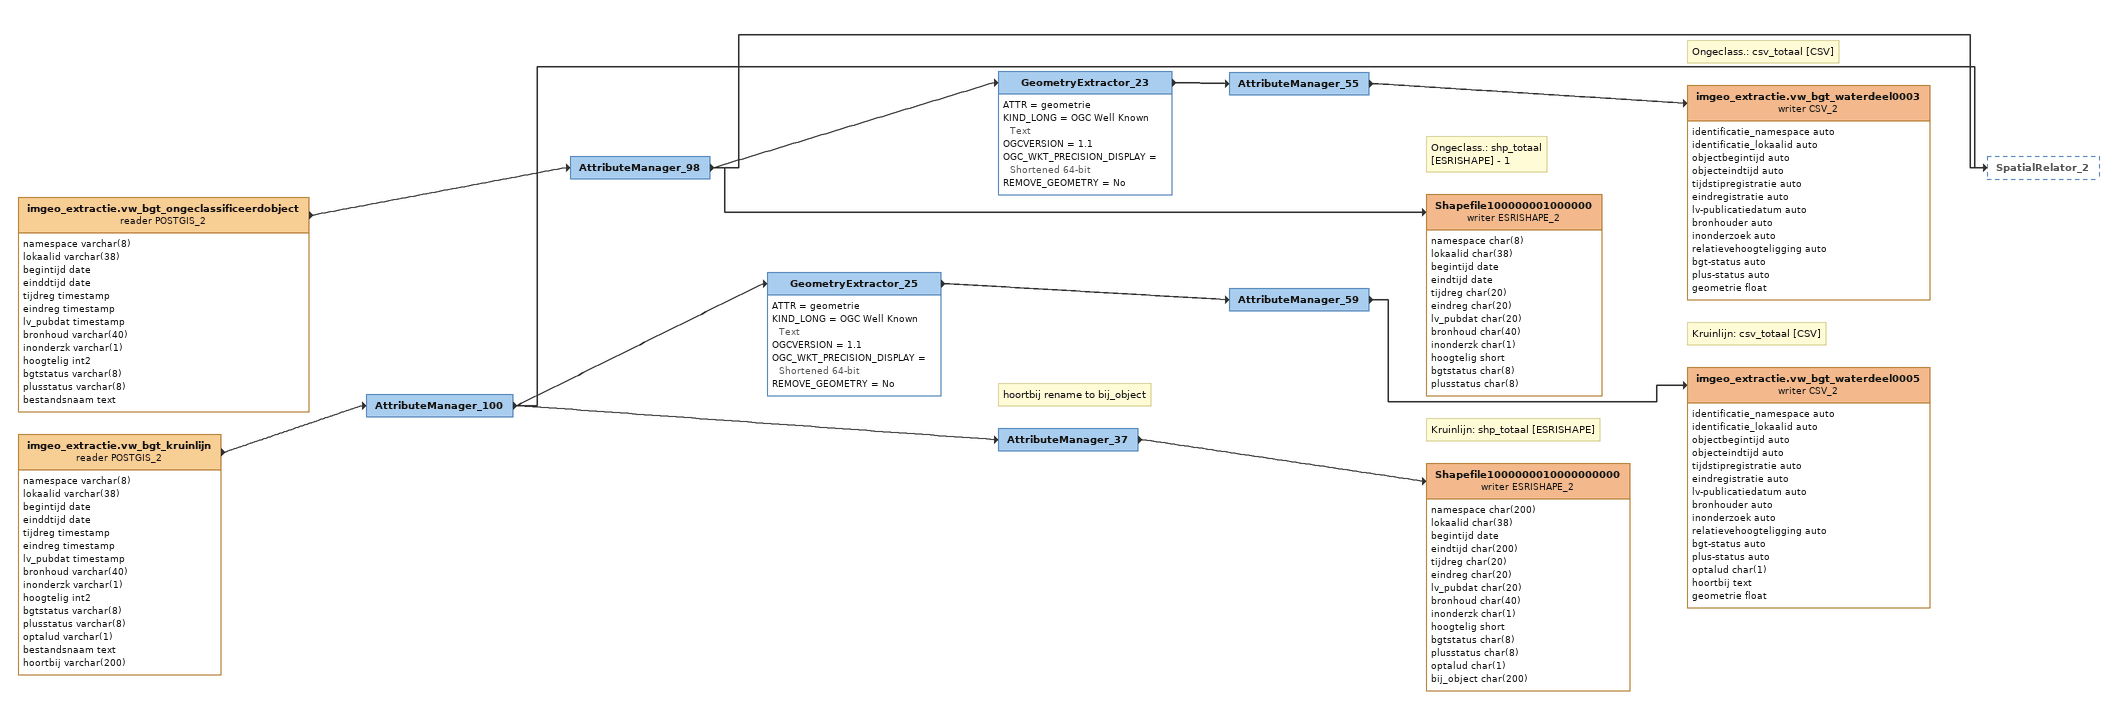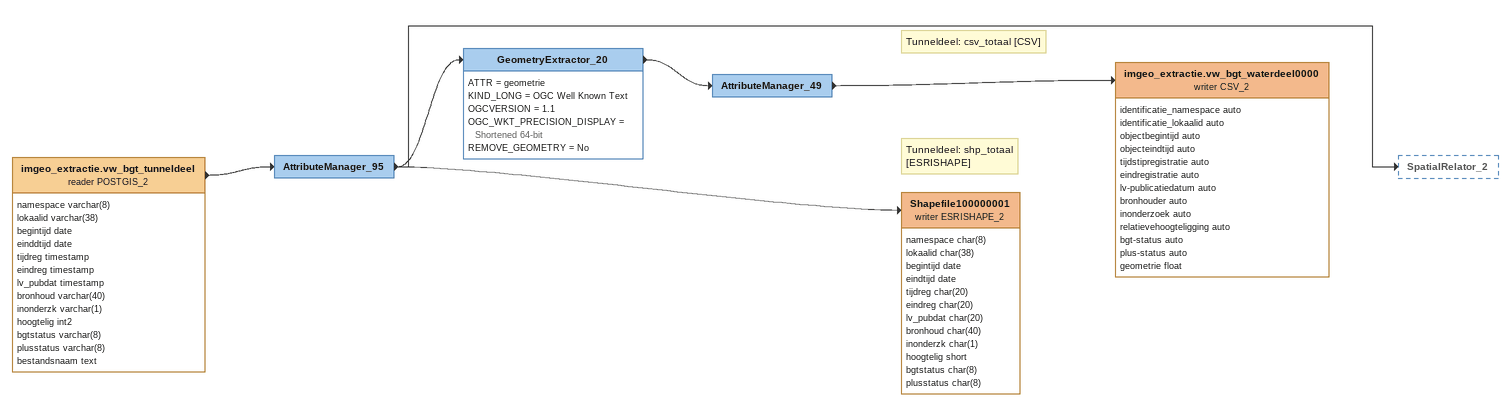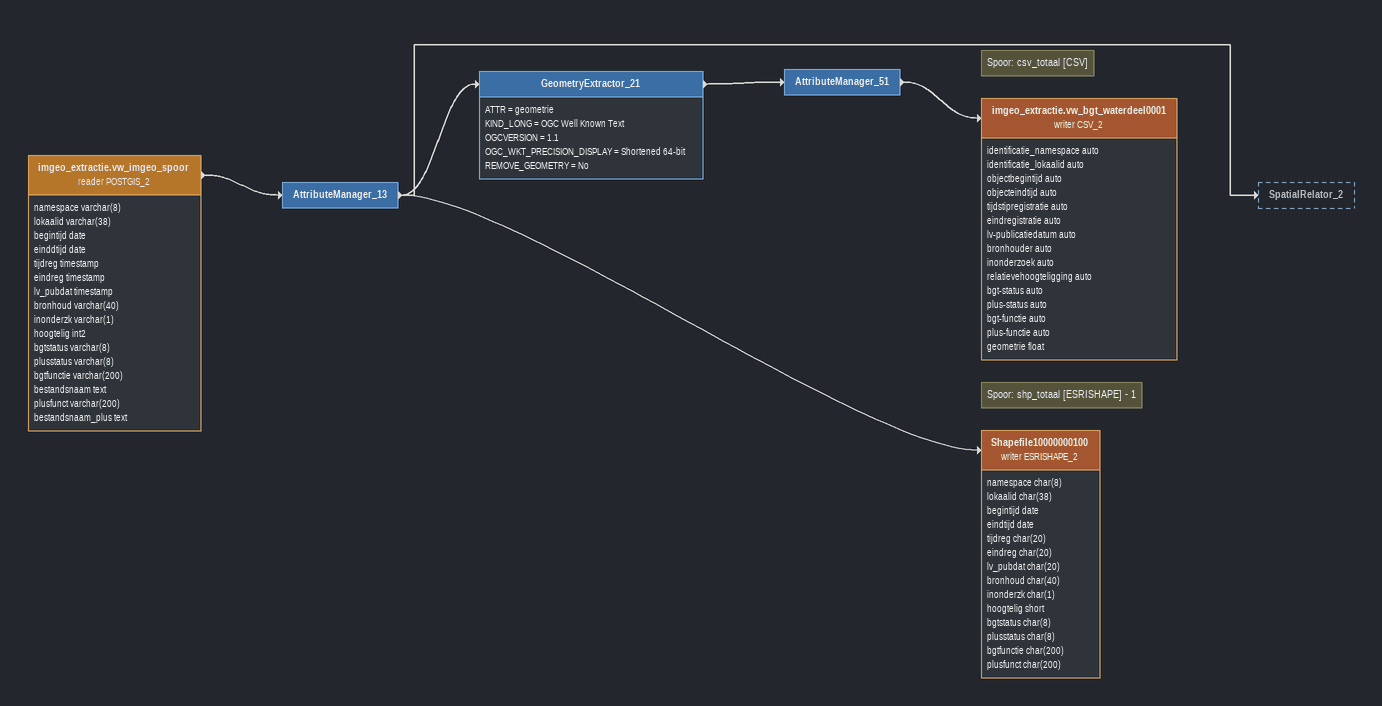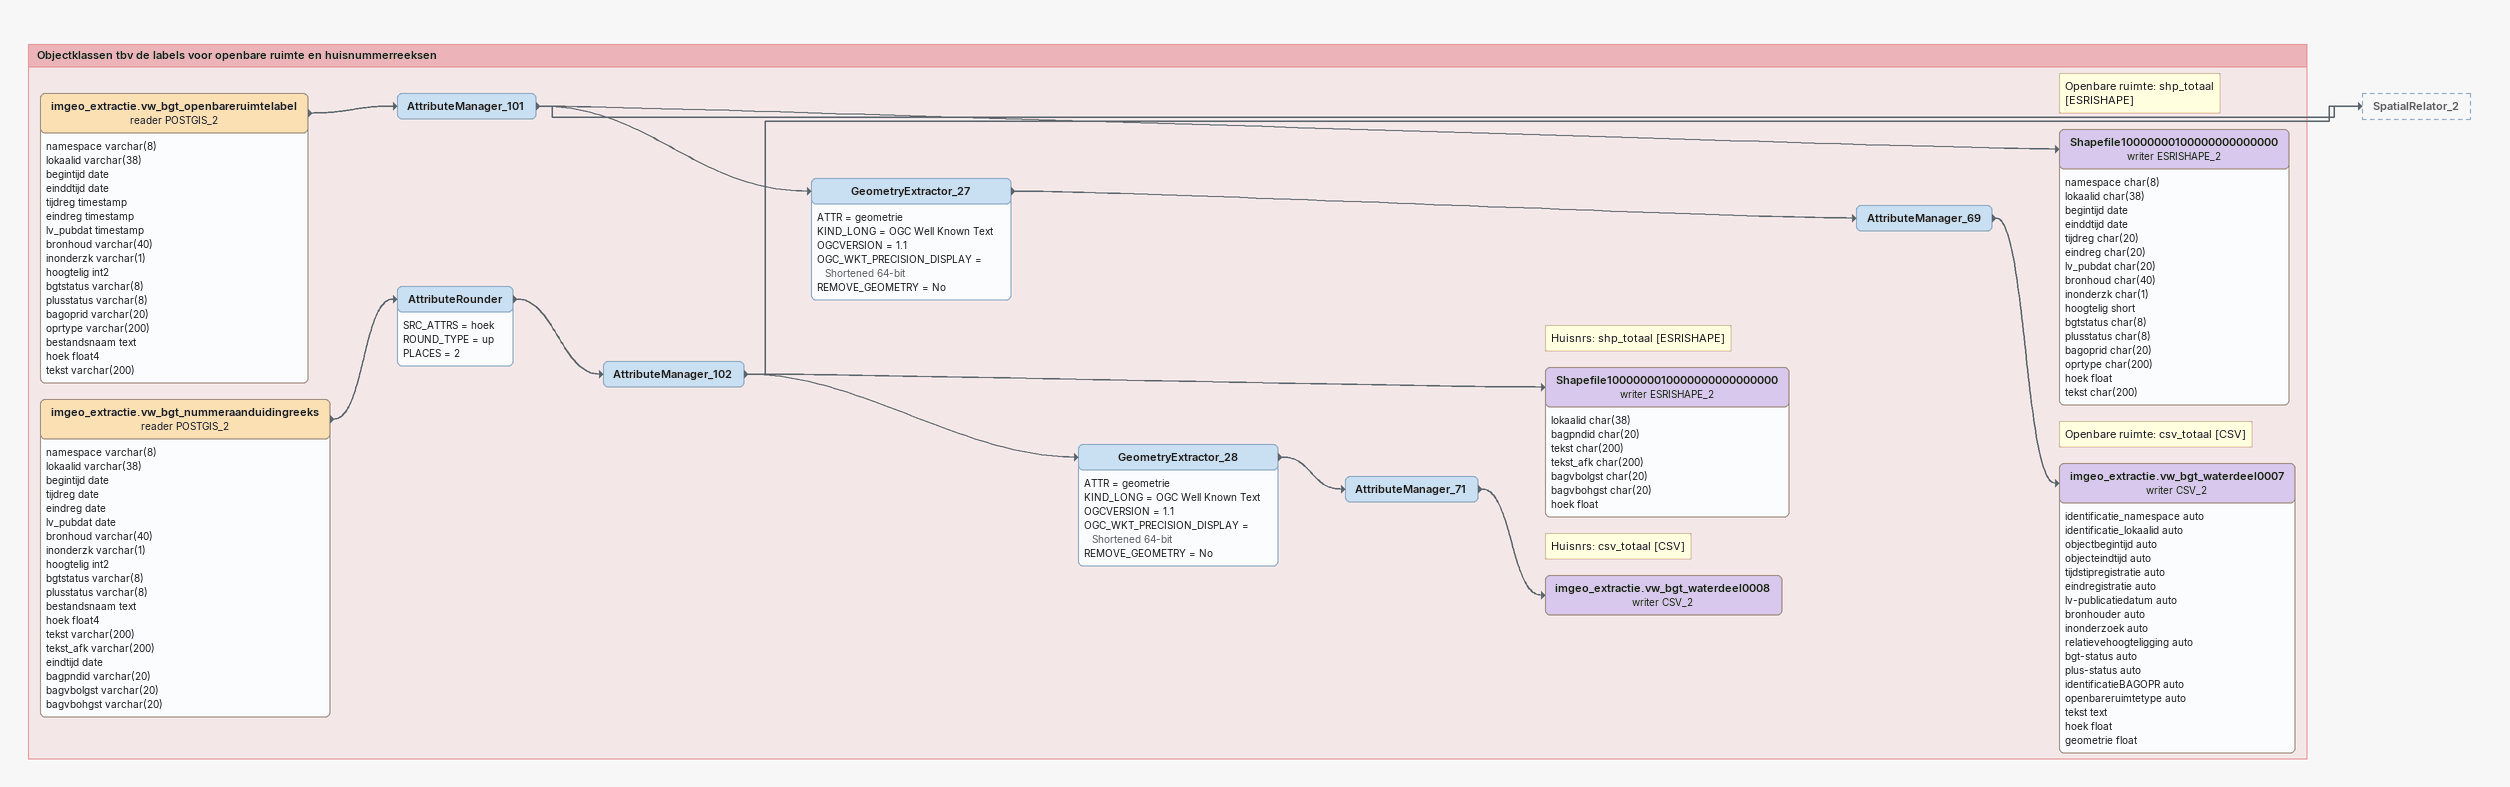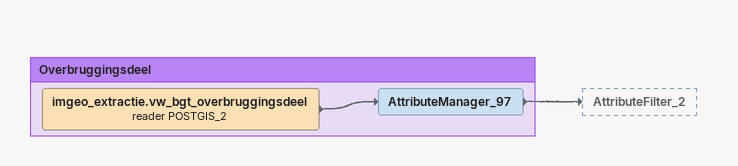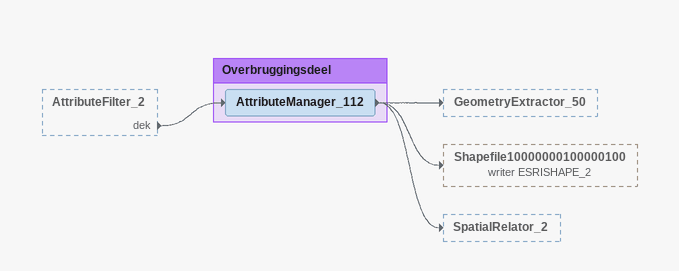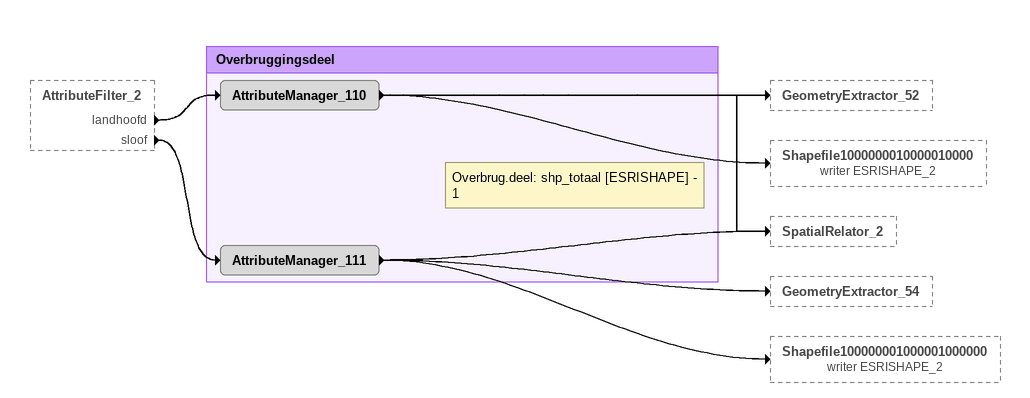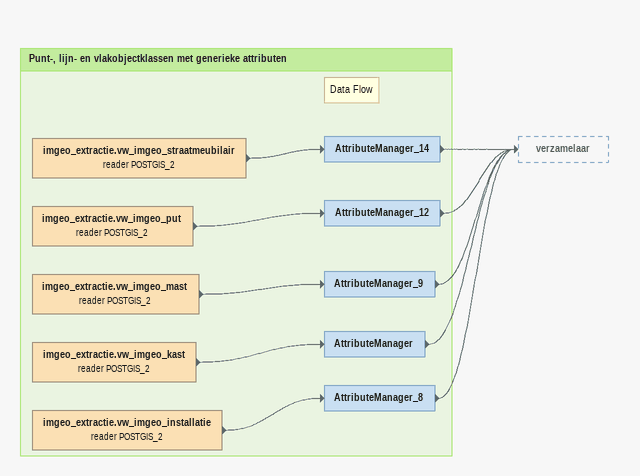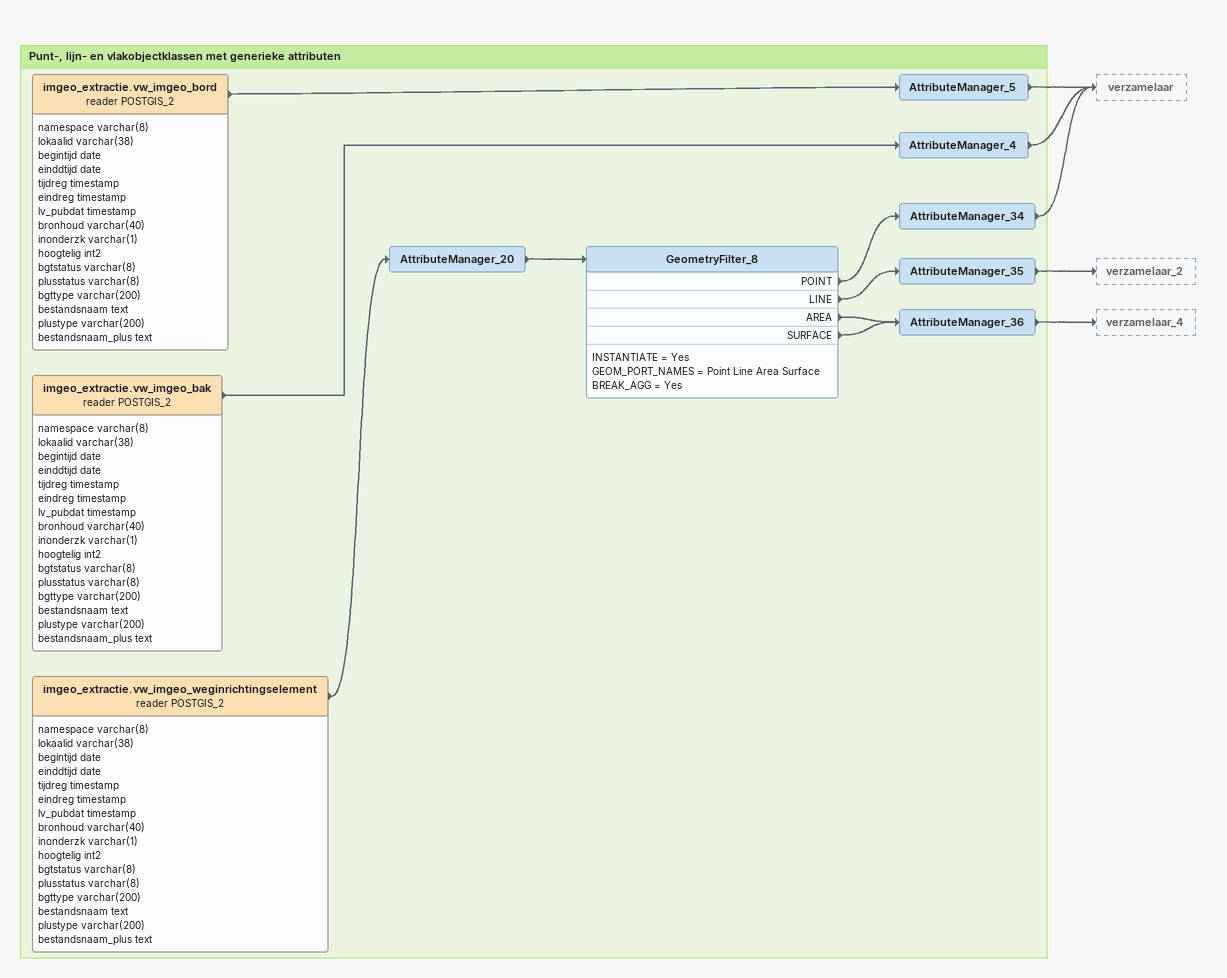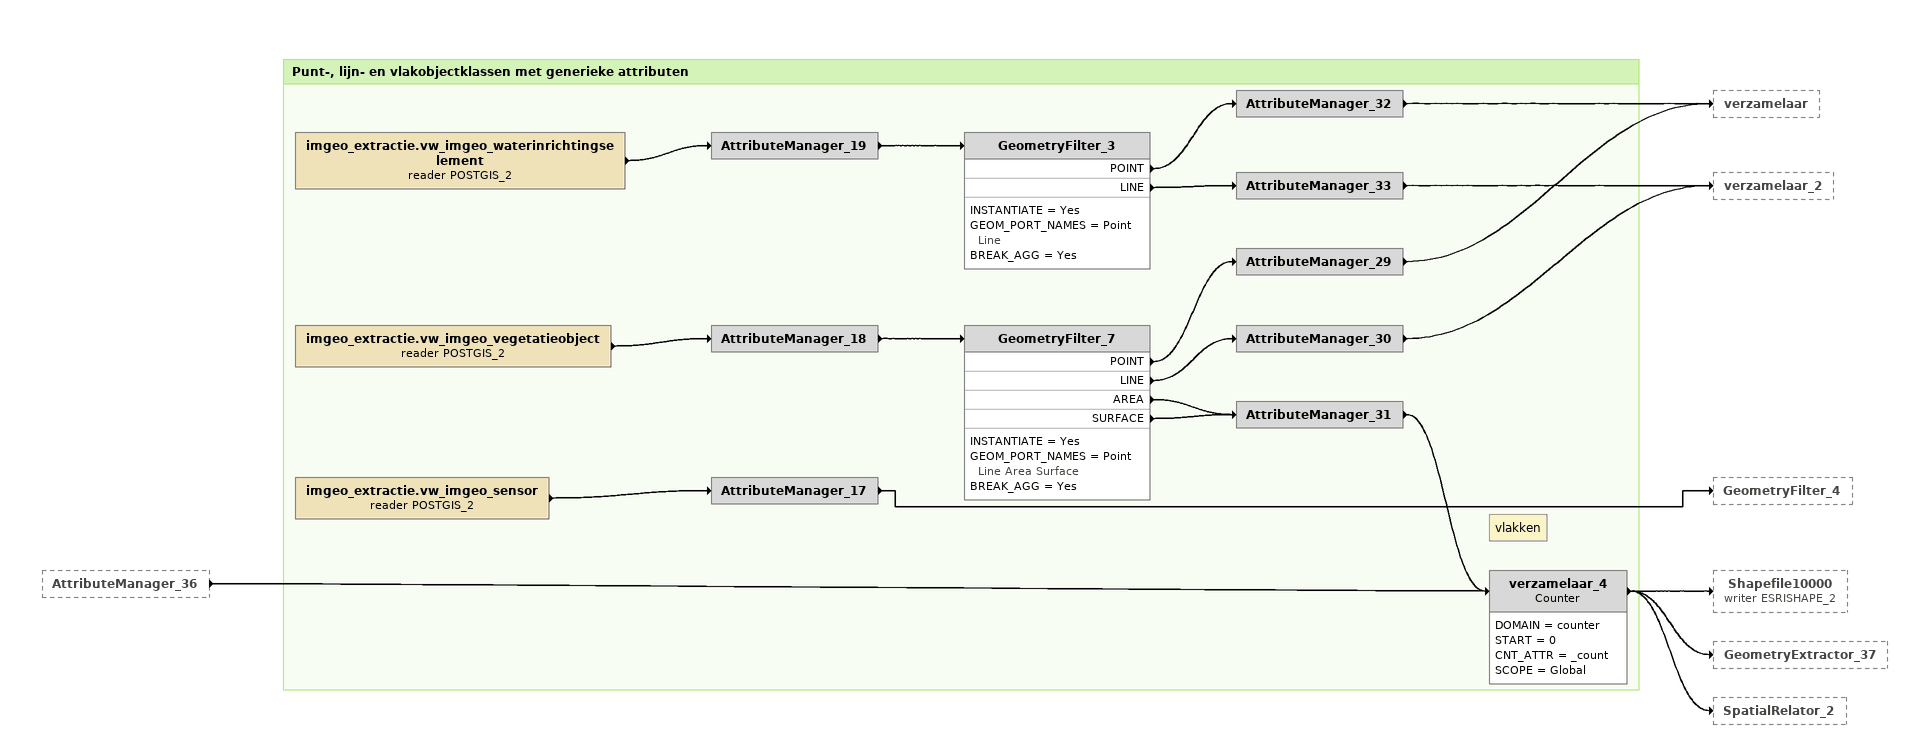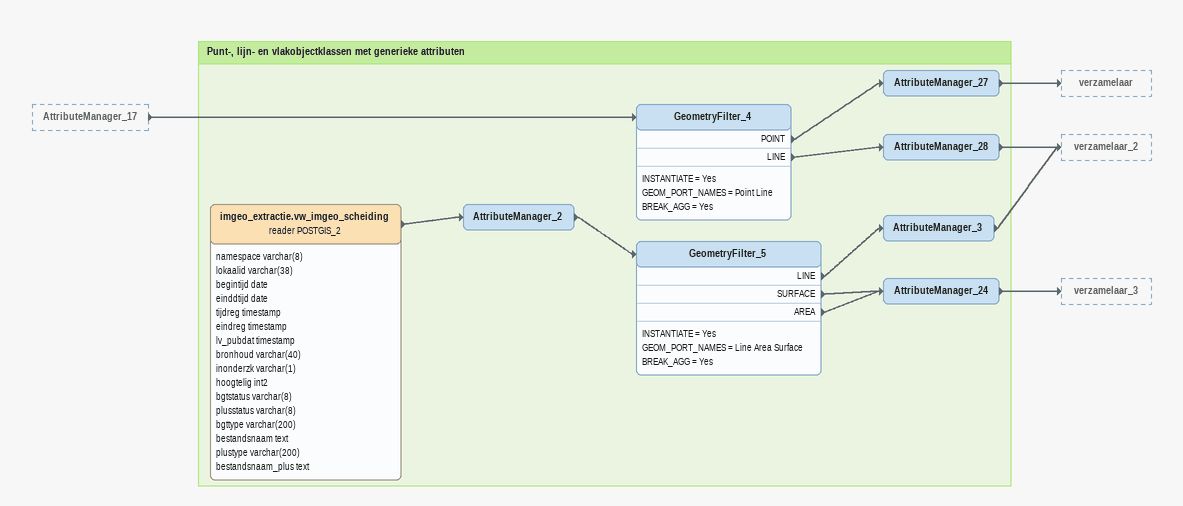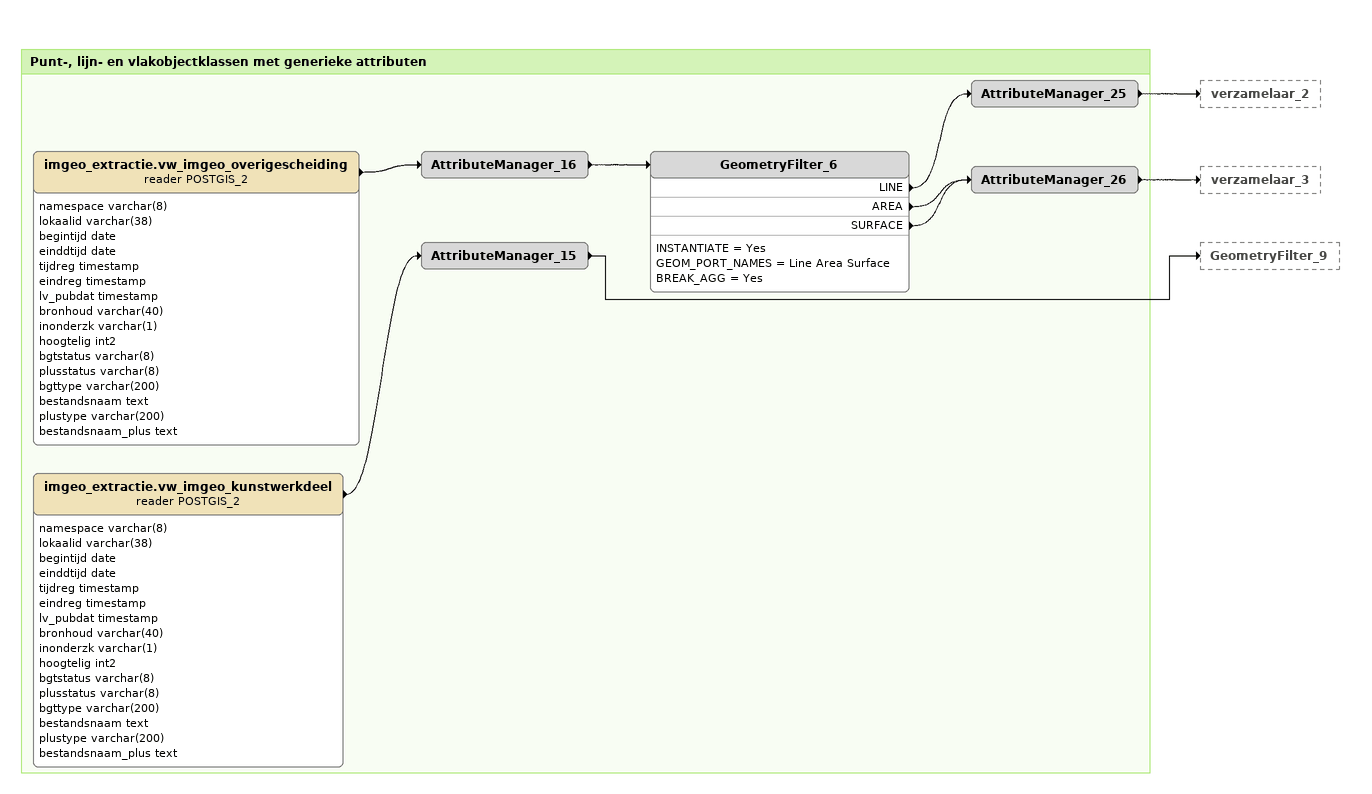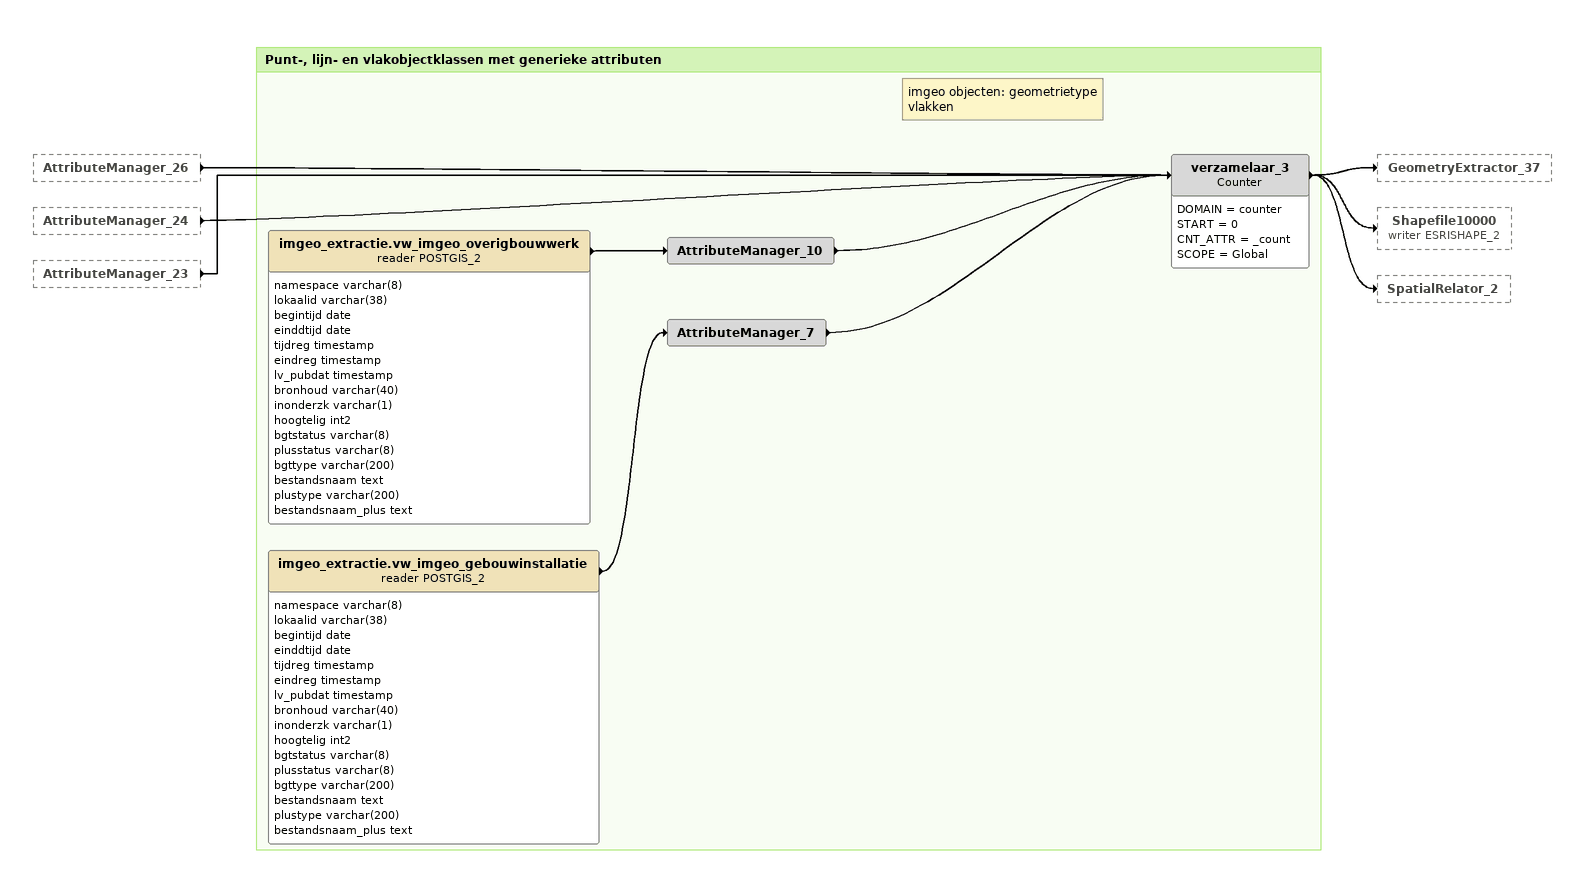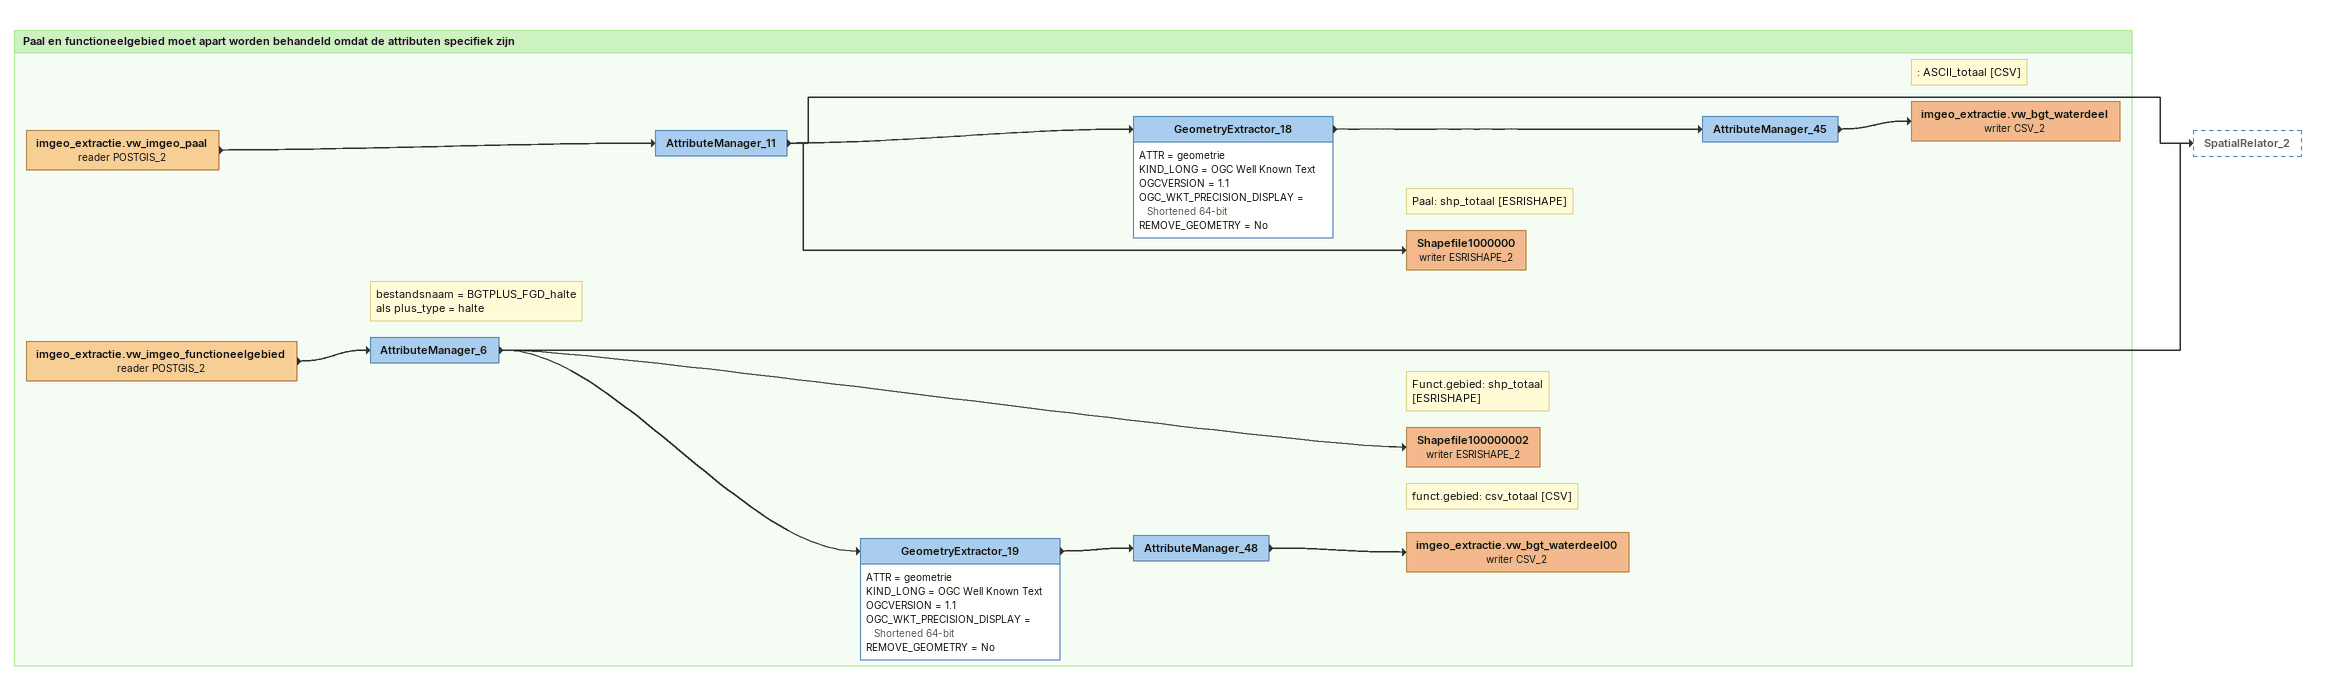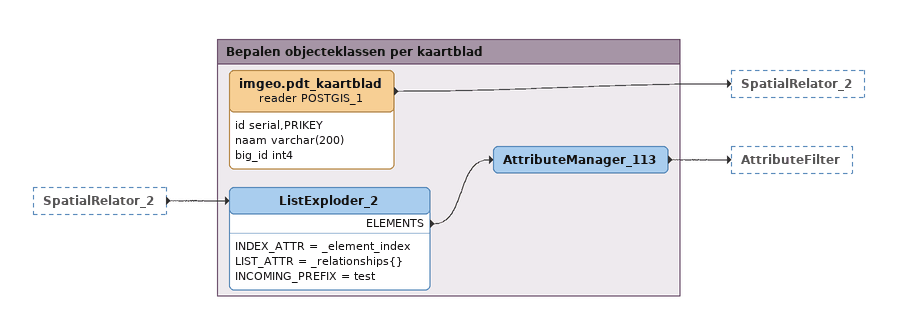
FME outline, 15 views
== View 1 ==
imgeo_extractie.vw_bgt_kruinlijn (reader POSTGIS_2)
    attributes: namespace varchar(8), lokaalid varchar(38), begintijd date, einddtijd date, tijdreg timestamp, eindreg timestamp, lv_pubdat timestamp, bronhoud varchar(40), inonderzk varchar(1), hoogtelig int2, bgtstatus varchar(8), plusstatus varchar(8), optalud varchar(1), bestandsnaam text, hoortbij varchar(200)
    -> AttributeManager_100
AttributeManager_100
    -> GeometryExtractor_25
    -> AttributeManager_37
    -> SpatialRelator_2
GeometryExtractor_25
    ATTR = geometrie
    KIND_LONG = OGC Well Known Text
    OGCVERSION = 1.1
    OGC_WKT_PRECISION_DISPLAY = Shortened 64-bit
    REMOVE_GEOMETRY = No
    -> AttributeManager_59
AttributeManager_59
    -> imgeo_extractie.vw_bgt_waterdeel0005 (writer CSV_2)
Note: Kruinlijn: csv_totaal [CSV]
imgeo_extractie.vw_bgt_waterdeel0005 (writer CSV_2)
    attributes: identificatie_namespace auto, identificatie_lokaalid auto, objectbegintijd auto, objecteindtijd auto, tijdstipregistratie auto, eindregistratie auto, lv-publicatiedatum auto, bronhouder auto, inonderzoek auto, relatievehoogteligging auto, bgt-status auto, plus-status auto, optalud char(1), hoortbij text, geometrie float
Note: hoortbij rename to bij_object
AttributeManager_37
    -> Shapefile1000000010000000000 (writer ESRISHAPE_2)
Note: Kruinlijn: shp_totaal [ESRISHAPE]
Shapefile1000000010000000000 (writer ESRISHAPE_2)
    attributes: namespace char(200), lokaalid char(38), begintijd date, eindtijd char(200), tijdreg char(20), eindreg char(20), lv_pubdat char(20), bronhoud char(40), inonderzk char(1), hoogtelig short, bgtstatus char(8), plusstatus char(8), optalud char(1), bij_object char(200)
imgeo_extractie.vw_bgt_ongeclassificeerdobject (reader POSTGIS_2)
    attributes: namespace varchar(8), lokaalid varchar(38), begintijd date, einddtijd date, tijdreg timestamp, eindreg timestamp, lv_pubdat timestamp, bronhoud varchar(40), inonderzk varchar(1), hoogtelig int2, bgtstatus varchar(8), plusstatus varchar(8), bestandsnaam text
    -> AttributeManager_98
AttributeManager_98
    -> Shapefile100000001000000 (writer ESRISHAPE_2)
    -> GeometryExtractor_23
    -> SpatialRelator_2
GeometryExtractor_23
    ATTR = geometrie
    KIND_LONG = OGC Well Known Text
    OGCVERSION = 1.1
    OGC_WKT_PRECISION_DISPLAY = Shortened 64-bit
    REMOVE_GEOMETRY = No
    -> AttributeManager_55
AttributeManager_55
    -> imgeo_extractie.vw_bgt_waterdeel0003 (writer CSV_2)
Note: Ongeclass.: csv_totaal [CSV]
imgeo_extractie.vw_bgt_waterdeel0003 (writer CSV_2)
    attributes: identificatie_namespace auto, identificatie_lokaalid auto, objectbegintijd auto, objecteindtijd auto, tijdstipregistratie auto, eindregistratie auto, lv-publicatiedatum auto, bronhouder auto, inonderzoek auto, relatievehoogteligging auto, bgt-status auto, plus-status auto, geometrie float
Note: Ongeclass.: shp_totaal [ESRISHAPE] - 1
Shapefile100000001000000 (writer ESRISHAPE_2)
    attributes: namespace char(8), lokaalid char(38), begintijd date, eindtijd date, tijdreg char(20), eindreg char(20), lv_pubdat char(20), bronhoud char(40), inonderzk char(1), hoogtelig short, bgtstatus char(8), plusstatus char(8)

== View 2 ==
imgeo_extractie.vw_bgt_tunneldeel (reader POSTGIS_2)
    attributes: namespace varchar(8), lokaalid varchar(38), begintijd date, einddtijd date, tijdreg timestamp, eindreg timestamp, lv_pubdat timestamp, bronhoud varchar(40), inonderzk varchar(1), hoogtelig int2, bgtstatus varchar(8), plusstatus varchar(8), bestandsnaam text
    -> AttributeManager_95
AttributeManager_95
    -> Shapefile100000001 (writer ESRISHAPE_2)
    -> GeometryExtractor_20
    -> SpatialRelator_2
GeometryExtractor_20
    ATTR = geometrie
    KIND_LONG = OGC Well Known Text
    OGCVERSION = 1.1
    OGC_WKT_PRECISION_DISPLAY = Shortened 64-bit
    REMOVE_GEOMETRY = No
    -> AttributeManager_49
AttributeManager_49
    -> imgeo_extractie.vw_bgt_waterdeel0000 (writer CSV_2)
Note: Tunneldeel: csv_totaal [CSV]
imgeo_extractie.vw_bgt_waterdeel0000 (writer CSV_2)
    attributes: identificatie_namespace auto, identificatie_lokaalid auto, objectbegintijd auto, objecteindtijd auto, tijdstipregistratie auto, eindregistratie auto, lv-publicatiedatum auto, bronhouder auto, inonderzoek auto, relatievehoogteligging auto, bgt-status auto, plus-status auto, geometrie float
Note: Tunneldeel: shp_totaal [ESRISHAPE]
Shapefile100000001 (writer ESRISHAPE_2)
    attributes: namespace char(8), lokaalid char(38), begintijd date, eindtijd date, tijdreg char(20), eindreg char(20), lv_pubdat char(20), bronhoud char(40), inonderzk char(1), hoogtelig short, bgtstatus char(8), plusstatus char(8)

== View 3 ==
imgeo_extractie.vw_imgeo_spoor (reader POSTGIS_2)
    attributes: namespace varchar(8), lokaalid varchar(38), begintijd date, einddtijd date, tijdreg timestamp, eindreg timestamp, lv_pubdat timestamp, bronhoud varchar(40), inonderzk varchar(1), hoogtelig int2, bgtstatus varchar(8), plusstatus varchar(8), bgtfunctie varchar(200), bestandsnaam text, plusfunct varchar(200), bestandsnaam_plus text
    -> AttributeManager_13
AttributeManager_13
    -> GeometryExtractor_21
    -> Shapefile10000000100 (writer ESRISHAPE_2)
    -> SpatialRelator_2
GeometryExtractor_21
    ATTR = geometrie
    KIND_LONG = OGC Well Known Text
    OGCVERSION = 1.1
    OGC_WKT_PRECISION_DISPLAY = Shortened 64-bit
    REMOVE_GEOMETRY = No
    -> AttributeManager_51
AttributeManager_51
    -> imgeo_extractie.vw_bgt_waterdeel0001 (writer CSV_2)
Note: Spoor: csv_totaal [CSV]
imgeo_extractie.vw_bgt_waterdeel0001 (writer CSV_2)
    attributes: identificatie_namespace auto, identificatie_lokaalid auto, objectbegintijd auto, objecteindtijd auto, tijdstipregistratie auto, eindregistratie auto, lv-publicatiedatum auto, bronhouder auto, inonderzoek auto, relatievehoogteligging auto, bgt-status auto, plus-status auto, bgt-functie auto, plus-functie auto, geometrie float
Note: Spoor: shp_totaal [ESRISHAPE] - 1
Shapefile10000000100 (writer ESRISHAPE_2)
    attributes: namespace char(8), lokaalid char(38), begintijd date, eindtijd date, tijdreg char(20), eindreg char(20), lv_pubdat char(20), bronhoud char(40), inonderzk char(1), hoogtelig short, bgtstatus char(8), plusstatus char(8), bgtfunctie char(200), plusfunct char(200)

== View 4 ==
Bookmark: Objectklassen tbv de labels voor openbare ruimte en huisnummerreeksen
imgeo_extractie.vw_bgt_openbareruimtelabel (reader POSTGIS_2)
    attributes: namespace varchar(8), lokaalid varchar(38), begintijd date, einddtijd date, tijdreg timestamp, eindreg timestamp, lv_pubdat timestamp, bronhoud varchar(40), inonderzk varchar(1), hoogtelig int2, bgtstatus varchar(8), plusstatus varchar(8), bagoprid varchar(20), oprtype varchar(200), bestandsnaam text, hoek float4, tekst varchar(200)
    -> AttributeManager_101
AttributeManager_101
    -> Shapefile10000000100000000000000 (writer ESRISHAPE_2)
    -> GeometryExtractor_27
    -> SpatialRelator_2
Note: Openbare ruimte: shp_totaal [ESRISHAPE]
Shapefile10000000100000000000000 (writer ESRISHAPE_2)
    attributes: namespace char(8), lokaalid char(38), begintijd date, einddtijd date, tijdreg char(20), eindreg char(20), lv_pubdat char(20), bronhoud char(40), inonderzk char(1), hoogtelig short, bgtstatus char(8), plusstatus char(8), bagoprid char(20), oprtype char(200), hoek float, tekst char(200)
GeometryExtractor_27
    ATTR = geometrie
    KIND_LONG = OGC Well Known Text
    OGCVERSION = 1.1
    OGC_WKT_PRECISION_DISPLAY = Shortened 64-bit
    REMOVE_GEOMETRY = No
    -> AttributeManager_69
AttributeManager_69
    -> imgeo_extractie.vw_bgt_waterdeel0007 (writer CSV_2)
Note: Openbare ruimte: csv_totaal [CSV]
imgeo_extractie.vw_bgt_waterdeel0007 (writer CSV_2)
    attributes: identificatie_namespace auto, identificatie_lokaalid auto, objectbegintijd auto, objecteindtijd auto, tijdstipregistratie auto, eindregistratie auto, lv-publicatiedatum auto, bronhouder auto, inonderzoek auto, relatievehoogteligging auto, bgt-status auto, plus-status auto, identificatieBAGOPR auto, openbareruimtetype auto, tekst text, hoek float, geometrie float
imgeo_extractie.vw_bgt_nummeraanduidingreeks (reader POSTGIS_2)
    attributes: namespace varchar(8), lokaalid varchar(38), begintijd date, tijdreg date, eindreg date, lv_pubdat date, bronhoud varchar(40), inonderzk varchar(1), hoogtelig int2, bgtstatus varchar(8), plusstatus varchar(8), bestandsnaam text, hoek float4, tekst varchar(200), tekst_afk varchar(200), eindtijd date, bagpndid varchar(20), bagvbolgst varchar(20), bagvbohgst varchar(20)
    -> AttributeRounder
AttributeRounder
    SRC_ATTRS = hoek
    ROUND_TYPE = up
    PLACES = 2
    -> AttributeManager_102
AttributeManager_102
    -> GeometryExtractor_28
    -> Shapefile1000000010000000000000000 (writer ESRISHAPE_2)
    -> SpatialRelator_2
Note: Huisnrs: shp_totaal [ESRISHAPE]
Shapefile1000000010000000000000000 (writer ESRISHAPE_2)
    attributes: lokaalid char(38), bagpndid char(20), tekst char(200), tekst_afk char(200), bagvbolgst char(20), bagvbohgst char(20), hoek float
GeometryExtractor_28
    ATTR = geometrie
    KIND_LONG = OGC Well Known Text
    OGCVERSION = 1.1
    OGC_WKT_PRECISION_DISPLAY = Shortened 64-bit
    REMOVE_GEOMETRY = No
    -> AttributeManager_71
AttributeManager_71
    -> imgeo_extractie.vw_bgt_waterdeel0008 (writer CSV_2)
Note: Huisnrs: csv_totaal [CSV]
imgeo_extractie.vw_bgt_waterdeel0008 (writer CSV_2)

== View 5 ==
Bookmark: Overbruggingsdeel
imgeo_extractie.vw_bgt_overbruggingsdeel (reader POSTGIS_2)
    -> AttributeManager_97
AttributeManager_97
    -> AttributeFilter_2

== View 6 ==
AttributeFilter_2 [outside]
    dek -> AttributeManager_112

Bookmark: Overbruggingsdeel
AttributeManager_112
    -> GeometryExtractor_50
    -> Shapefile10000000100000100 (writer ESRISHAPE_2)
    -> SpatialRelator_2

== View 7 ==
AttributeFilter_2 [outside]
    landhoofd -> AttributeManager_110
    sloof -> AttributeManager_111

Bookmark: Overbruggingsdeel
AttributeManager_110
    -> GeometryExtractor_52
    -> Shapefile1000000010000010000 (writer ESRISHAPE_2)
    -> SpatialRelator_2
Note: Overbrug.deel: shp_totaal [ESRISHAPE] - 1
AttributeManager_111
    -> GeometryExtractor_54
    -> Shapefile100000001000001000000 (writer ESRISHAPE_2)
    -> SpatialRelator_2

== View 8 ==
Bookmark: Punt-, lijn- en vlakobjectklassen met generieke attributen
imgeo_extractie.vw_imgeo_straatmeubilair (reader POSTGIS_2)
    -> AttributeManager_14
Note: Data Flow
AttributeManager_14
    -> verzamelaar
imgeo_extractie.vw_imgeo_put (reader POSTGIS_2)
    -> AttributeManager_12
AttributeManager_12
    -> verzamelaar
imgeo_extractie.vw_imgeo_mast (reader POSTGIS_2)
    -> AttributeManager_9
AttributeManager_9
    -> verzamelaar
imgeo_extractie.vw_imgeo_kast (reader POSTGIS_2)
    -> AttributeManager
AttributeManager
    -> verzamelaar
imgeo_extractie.vw_imgeo_installatie (reader POSTGIS_2)
    -> AttributeManager_8
AttributeManager_8
    -> verzamelaar

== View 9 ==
Bookmark: Punt-, lijn- en vlakobjectklassen met generieke attributen
imgeo_extractie.vw_imgeo_bord (reader POSTGIS_2)
    attributes: namespace varchar(8), lokaalid varchar(38), begintijd date, einddtijd date, tijdreg timestamp, eindreg timestamp, lv_pubdat timestamp, bronhoud varchar(40), inonderzk varchar(1), hoogtelig int2, bgtstatus varchar(8), plusstatus varchar(8), bgttype varchar(200), bestandsnaam text, plustype varchar(200), bestandsnaam_plus text
    -> AttributeManager_5
AttributeManager_5
    -> verzamelaar
imgeo_extractie.vw_imgeo_bak (reader POSTGIS_2)
    attributes: namespace varchar(8), lokaalid varchar(38), begintijd date, einddtijd date, tijdreg timestamp, eindreg timestamp, lv_pubdat timestamp, bronhoud varchar(40), inonderzk varchar(1), hoogtelig int2, bgtstatus varchar(8), plusstatus varchar(8), bgttype varchar(200), bestandsnaam text, plustype varchar(200), bestandsnaam_plus text
    -> AttributeManager_4
AttributeManager_4
    -> verzamelaar
imgeo_extractie.vw_imgeo_weginrichtingselement (reader POSTGIS_2)
    attributes: namespace varchar(8), lokaalid varchar(38), begintijd date, einddtijd date, tijdreg timestamp, eindreg timestamp, lv_pubdat timestamp, bronhoud varchar(40), inonderzk varchar(1), hoogtelig int2, bgtstatus varchar(8), plusstatus varchar(8), bgttype varchar(200), bestandsnaam text, plustype varchar(200), bestandsnaam_plus text
    -> AttributeManager_20
AttributeManager_20
    -> GeometryFilter_8
GeometryFilter_8
    INSTANTIATE = Yes
    GEOM_PORT_NAMES = Point Line Area Surface
    BREAK_AGG = Yes
    POINT -> AttributeManager_34
    LINE -> AttributeManager_35
    AREA -> AttributeManager_36
    SURFACE -> AttributeManager_36
AttributeManager_34
    -> verzamelaar
AttributeManager_35
    -> verzamelaar_2
AttributeManager_36
    -> verzamelaar_4

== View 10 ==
AttributeManager_36 [outside]
    -> verzamelaar_4

Bookmark: Punt-, lijn- en vlakobjectklassen met generieke attributen
imgeo_extractie.vw_imgeo_waterinrichtingselement (reader POSTGIS_2)
    -> AttributeManager_19
AttributeManager_19
    -> GeometryFilter_3
GeometryFilter_3
    INSTANTIATE = Yes
    GEOM_PORT_NAMES = Point Line
    BREAK_AGG = Yes
    POINT -> AttributeManager_32
    LINE -> AttributeManager_33
AttributeManager_32
    -> verzamelaar
AttributeManager_33
    -> verzamelaar_2
imgeo_extractie.vw_imgeo_vegetatieobject (reader POSTGIS_2)
    -> AttributeManager_18
AttributeManager_18
    -> GeometryFilter_7
GeometryFilter_7
    INSTANTIATE = Yes
    GEOM_PORT_NAMES = Point Line Area Surface
    BREAK_AGG = Yes
    POINT -> AttributeManager_29
    LINE -> AttributeManager_30
    AREA -> AttributeManager_31
    SURFACE -> AttributeManager_31
AttributeManager_29
    -> verzamelaar
AttributeManager_30
    -> verzamelaar_2
AttributeManager_31
    -> verzamelaar_4
Note: vlakken
verzamelaar_4: Counter
    DOMAIN = counter
    START = 0
    CNT_ATTR = _count
    SCOPE = Global
    -> Shapefile10000 (writer ESRISHAPE_2)
    -> GeometryExtractor_37
    -> SpatialRelator_2
imgeo_extractie.vw_imgeo_sensor (reader POSTGIS_2)
    -> AttributeManager_17
AttributeManager_17
    -> GeometryFilter_4

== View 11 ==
AttributeManager_17 [outside]
    -> GeometryFilter_4

Bookmark: Punt-, lijn- en vlakobjectklassen met generieke attributen
GeometryFilter_4
    INSTANTIATE = Yes
    GEOM_PORT_NAMES = Point Line
    BREAK_AGG = Yes
    POINT -> AttributeManager_27
    LINE -> AttributeManager_28
AttributeManager_27
    -> verzamelaar
AttributeManager_28
    -> verzamelaar_2
imgeo_extractie.vw_imgeo_scheiding (reader POSTGIS_2)
    attributes: namespace varchar(8), lokaalid varchar(38), begintijd date, einddtijd date, tijdreg timestamp, eindreg timestamp, lv_pubdat timestamp, bronhoud varchar(40), inonderzk varchar(1), hoogtelig int2, bgtstatus varchar(8), plusstatus varchar(8), bgttype varchar(200), bestandsnaam text, plustype varchar(200), bestandsnaam_plus text
    -> AttributeManager_2
AttributeManager_2
    -> GeometryFilter_5
GeometryFilter_5
    INSTANTIATE = Yes
    GEOM_PORT_NAMES = Line Area Surface
    BREAK_AGG = Yes
    LINE -> AttributeManager_3
    SURFACE -> AttributeManager_24
    AREA -> AttributeManager_24
AttributeManager_3
    -> verzamelaar_2
AttributeManager_24
    -> verzamelaar_3

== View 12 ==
Bookmark: Punt-, lijn- en vlakobjectklassen met generieke attributen
imgeo_extractie.vw_imgeo_overigescheiding (reader POSTGIS_2)
    attributes: namespace varchar(8), lokaalid varchar(38), begintijd date, einddtijd date, tijdreg timestamp, eindreg timestamp, lv_pubdat timestamp, bronhoud varchar(40), inonderzk varchar(1), hoogtelig int2, bgtstatus varchar(8), plusstatus varchar(8), bgttype varchar(200), bestandsnaam text, plustype varchar(200), bestandsnaam_plus text
    -> AttributeManager_16
AttributeManager_16
    -> GeometryFilter_6
GeometryFilter_6
    INSTANTIATE = Yes
    GEOM_PORT_NAMES = Line Area Surface
    BREAK_AGG = Yes
    LINE -> AttributeManager_25
    AREA -> AttributeManager_26
    SURFACE -> AttributeManager_26
AttributeManager_25
    -> verzamelaar_2
AttributeManager_26
    -> verzamelaar_3
imgeo_extractie.vw_imgeo_kunstwerkdeel (reader POSTGIS_2)
    attributes: namespace varchar(8), lokaalid varchar(38), begintijd date, einddtijd date, tijdreg timestamp, eindreg timestamp, lv_pubdat timestamp, bronhoud varchar(40), inonderzk varchar(1), hoogtelig int2, bgtstatus varchar(8), plusstatus varchar(8), bgttype varchar(200), bestandsnaam text, plustype varchar(200), bestandsnaam_plus text
    -> AttributeManager_15
AttributeManager_15
    -> GeometryFilter_9

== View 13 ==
AttributeManager_26 [outside]
    -> verzamelaar_3
AttributeManager_24 [outside]
    -> verzamelaar_3
AttributeManager_23 [outside]
    -> verzamelaar_3

Bookmark: Punt-, lijn- en vlakobjectklassen met generieke attributen
imgeo_extractie.vw_imgeo_overigbouwwerk (reader POSTGIS_2)
    attributes: namespace varchar(8), lokaalid varchar(38), begintijd date, einddtijd date, tijdreg timestamp, eindreg timestamp, lv_pubdat timestamp, bronhoud varchar(40), inonderzk varchar(1), hoogtelig int2, bgtstatus varchar(8), plusstatus varchar(8), bgttype varchar(200), bestandsnaam text, plustype varchar(200), bestandsnaam_plus text
    -> AttributeManager_10
AttributeManager_10
    -> verzamelaar_3
imgeo_extractie.vw_imgeo_gebouwinstallatie (reader POSTGIS_2)
    attributes: namespace varchar(8), lokaalid varchar(38), begintijd date, einddtijd date, tijdreg timestamp, eindreg timestamp, lv_pubdat timestamp, bronhoud varchar(40), inonderzk varchar(1), hoogtelig int2, bgtstatus varchar(8), plusstatus varchar(8), bgttype varchar(200), bestandsnaam text, plustype varchar(200), bestandsnaam_plus text
    -> AttributeManager_7
AttributeManager_7
    -> verzamelaar_3
Note: imgeo objecten: geometrietype vlakken
verzamelaar_3: Counter
    DOMAIN = counter
    START = 0
    CNT_ATTR = _count
    SCOPE = Global
    -> GeometryExtractor_37
    -> Shapefile10000 (writer ESRISHAPE_2)
    -> SpatialRelator_2

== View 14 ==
Bookmark: Paal en functioneelgebied moet apart worden behandeld omdat de attributen specifiek zijn
imgeo_extractie.vw_imgeo_paal (reader POSTGIS_2)
    -> AttributeManager_11
AttributeManager_11
    -> GeometryExtractor_18
    -> Shapefile1000000 (writer ESRISHAPE_2)
    -> SpatialRelator_2
GeometryExtractor_18
    ATTR = geometrie
    KIND_LONG = OGC Well Known Text
    OGCVERSION = 1.1
    OGC_WKT_PRECISION_DISPLAY = Shortened 64-bit
    REMOVE_GEOMETRY = No
    -> AttributeManager_45
AttributeManager_45
    -> imgeo_extractie.vw_bgt_waterdeel (writer CSV_2)
Note: : ASCII_totaal [CSV]
imgeo_extractie.vw_bgt_waterdeel (writer CSV_2)
Note: Paal: shp_totaal [ESRISHAPE]
Shapefile1000000 (writer ESRISHAPE_2)
imgeo_extractie.vw_imgeo_functioneelgebied (reader POSTGIS_2)
    -> AttributeManager_6
Note: bestandsnaam = BGTPLUS_FGD_halte als plus_type = halte
AttributeManager_6
    -> GeometryExtractor_19
    -> Shapefile100000002 (writer ESRISHAPE_2)
    -> SpatialRelator_2
Note: Funct.gebied: shp_totaal [ESRISHAPE]
Shapefile100000002 (writer ESRISHAPE_2)
GeometryExtractor_19
    ATTR = geometrie
    KIND_LONG = OGC Well Known Text
    OGCVERSION = 1.1
    OGC_WKT_PRECISION_DISPLAY = Shortened 64-bit
    REMOVE_GEOMETRY = No
    -> AttributeManager_48
AttributeManager_48
    -> imgeo_extractie.vw_bgt_waterdeel00 (writer CSV_2)
Note: funct.gebied: csv_totaal [CSV]
imgeo_extractie.vw_bgt_waterdeel00 (writer CSV_2)

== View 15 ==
SpatialRelator_2 [outside]
    -> ListExploder_2

Bookmark: Bepalen objecteklassen per kaartblad
imgeo.pdt_kaartblad (reader POSTGIS_1)
    attributes: id serial,PRIKEY, naam varchar(200), big_id int4
    -> SpatialRelator_2
ListExploder_2
    INDEX_ATTR = _element_index
    LIST_ATTR = _relationships{}
    INCOMING_PREFIX = test
    ELEMENTS -> AttributeManager_113
AttributeManager_113
    -> AttributeFilter
